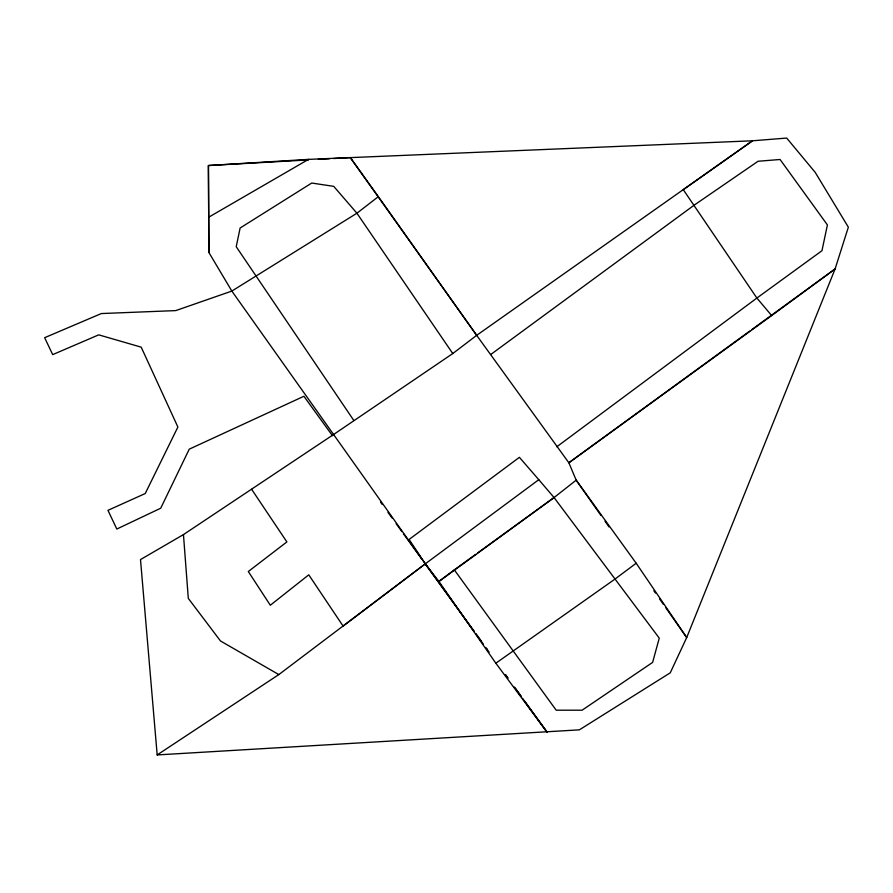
<?xml version="1.0" encoding="UTF-8"?>
<svg xmlns="http://www.w3.org/2000/svg" width="893" height="893" viewBox="0 0 893 893"><rect width="100%" height="100%" fill="white"/><g stroke="black" fill="none" stroke-linecap="round" stroke-linejoin="round"><path stroke-width="1.34" d="M751.962 329.461L835.1 268.949L771.675 315.564L756.884 298.05L683.279 189.662L752.498 140.793L476.672 335.333L452.773 353.55L333.614 434.489L183.456 534.594L140.502 559.565L157.179 754.931L579.39 729.838L670.263 672.809L686.706 637.546L835.1 268.949L848.35 227.179L815.22 172.382L786.7 138.069L752.498 140.793L308.531 159.367L208.415 165.529L208.895 252.496L231.845 291.073L425.314 563.829L438.932 581.455L554.062 497.557L576.186 480.166L568.852 462.775L476.672 335.333L350.302 157.592L333.602 158.53M350.302 157.592L378.342 196.65L356.921 213.215L231.845 291.073L175.765 310.597L101.333 313.555L44.65 337.699L52.698 354.621L98.721 334.853L141.206 347.165L177.886 427.033L145.235 493.539L107.953 510.338L116.827 529.036L160.729 508.206L189.249 449.168L303.91 396.269L332.475 435.728M475.601 554.43L454.314 569.857L556.194 710.203L582.102 710.203L652.627 662.394L659.257 638.138L554.062 497.557L538.792 479.686L425.314 563.829L343.079 626.071L308.766 574.835L270.311 605.242L248.299 571.52L286.876 541.928L251.614 489.275M157.179 754.931L278.828 674.583L425.314 563.829L409.106 539.45L519.391 457.328L538.792 479.686M454.314 569.857L438.932 581.455L495.849 663.22L547.085 732.204L522.561 698.304M601.011 515.518L576.186 480.166L636.184 563.237L614.652 579.323L495.849 663.22M556.785 446.79L756.884 298.05L821.962 250.721L827.409 224.924L780.069 159.49L758.068 161.265L694.162 205.167L490.759 354.499M771.675 315.564L568.852 462.775L749.718 331.102M477.844 552.8L554.062 497.557M208.661 217.233L308.531 159.367M308.565 159.925L208.415 165.529L208.895 252.496M318.31 159.389L329.428 158.764M278.828 674.583L220.493 640.973L188.3 598.377L183.456 534.594M425.314 563.829L474.35 631.63M475.98 633.885L480.892 640.672M485.792 647.447L487.422 649.713M505.405 674.572L507.86 677.966M514.39 687.007L520.932 696.049M380.619 502.234L382.249 504.489M387.964 512.381L392.038 518.018M396.124 523.655L401.828 531.547M403.469 533.802L421.418 558.605M425.492 564.242L474.451 631.876M476.092 634.13L483.437 644.277M486.696 648.787L489.141 652.169M505.46 674.717L507.916 678.1M515.261 688.246L520.965 696.138M525.051 701.775L547.085 732.204M378.342 196.65L476.672 335.333M605.019 521.222L609.026 526.926M653.877 590.786L655.473 593.064M659.48 598.768L663.488 604.472M665.888 607.899L686.706 637.546L636.184 563.237M452.773 353.55L356.921 213.215L333.725 186.347L311.724 183.043L240.128 228.005L236.221 246.702L353.851 420.525"/></g></svg>
